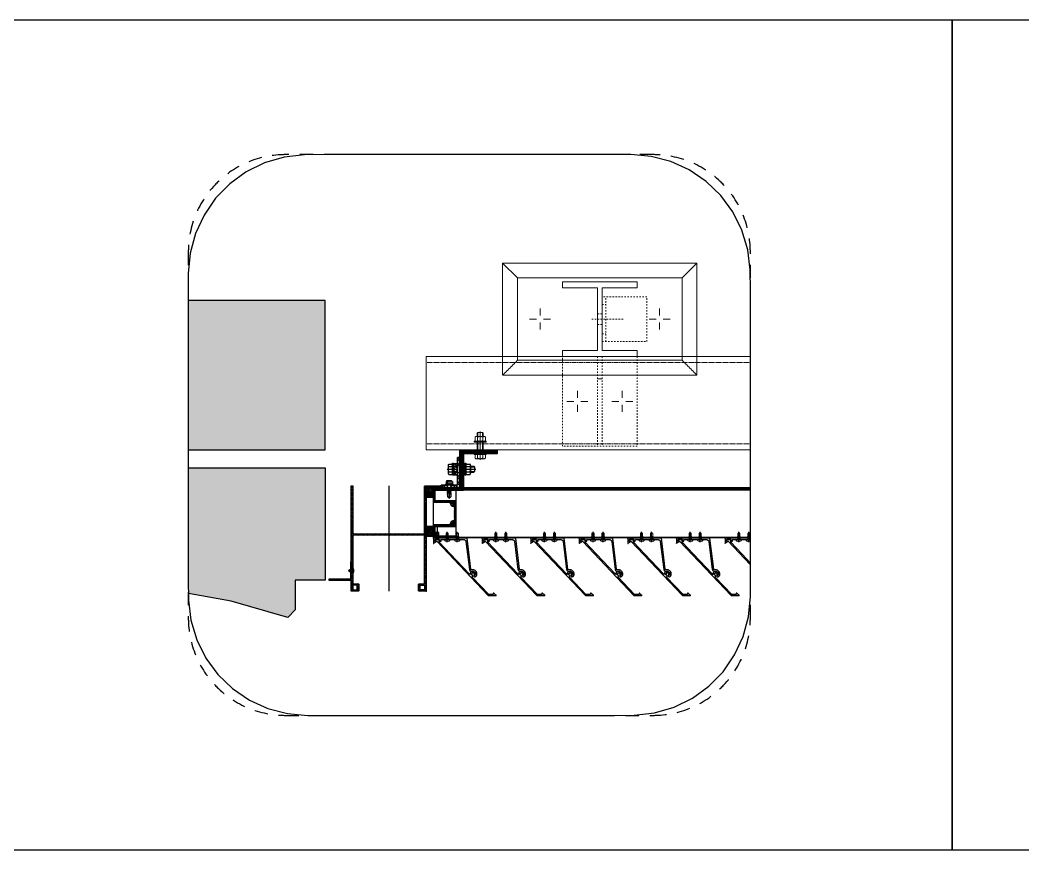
# Model space of a CAD drawing. Header units: millimetres. Extents: x 663313 to 1226001, y 1431724 to 1620898.
# Drawn here: x 1031945 to 1033286, y 1519683 to 1520793 of the extents above; entities that cross this region are included whole.
import ezdxf
from ezdxf.xclip import XClip

# ---------------------------------------------------------------- set-up
doc = ezdxf.new("R2010")
doc.units = ezdxf.units.MM
doc.header["$XCLIPFRAME"] = 0
for name, pattern in [('CENTER', [50.8, 31.75, -6.35, 6.35, -6.35]), ('HIDDEN', [0.375, 0.25, -0.125]), ('TA_HL_005.00000', [32.5, 17.75, -14.75]), ('XKITLINE00', [0]), ('XKITLINE02', [4, 2, -2])]:
    doc.linetypes.add(name, pattern=pattern)
doc.layers.get('Defpoints').update_dxf_attribs({"color": 140})
for name, color, linetype, plot in [('000 - 0_SYM_DWG_BUBBLE_DEF_SUB', 250, 'Continuous', False), ('000 - STRUCTURE_STEEL_ACCESORIES_DEF_SUB', 250, 'Continuous', False), ('010 - ASPG_EXTR_DEF_SUB', 250, 'Continuous', False), ('010 - ASPG_FRAMING_DEF_SUB', 250, 'Continuous', False)]:
    doc.layers.add(name, color=color, linetype=linetype, plot=plot)
for name, color, linetype in [('000 - 0_SYM_DWG_GRID-BUBBLE_MAIN_COLOR_6', 6, 'Continuous'), ('000 - CONCRETE_COL_CUT_COLOR_1', 1, 'Continuous'), ('000 - CONCRETE_COL_CUT_COLOR_5', 5, 'Continuous'), ('000 - CONCRETE_COL_HATCH_', 251, 'Continuous'), ('000 - CONCRETE_COL_WIPEOUT_', 250, 'Continuous'), ('000 - CONCRETE_PRECAST_CUT_COLOR_4', 4, 'Continuous'), ('000 - EXISTING_STEEL-STRUCTURE_CUT_COLOR_4', 4, 'Continuous'), ('000 - EXISTING_STEEL-STRUCTURE_HATCH_', 251, 'Continuous'), ('000 - EXISTING_STEEL-STRUCTURE_HIDDEN_', 251, 'Continuous'), ('000 - EXISTING_STEEL-STRUCTURE_MAIN_COLOR_1', 1, 'Continuous'), ('000 - EXISTING_STEEL-STRUCTURE_MAIN_COLOR_2', 2, 'Continuous'), ('000 - EXISTING_STEEL-STRUCTURE_MAIN_COLOR_3', 3, 'Continuous'), ('000 - EXISTING_STEEL-STRUCTURE_WIPEOUT_', 250, 'Continuous'), ('000 - STRUCTURE_STEEL_ACCESORIES_MAIN_COLOR_2', 1, 'Continuous'), ('000 - STRUCTURE_STEEL_ACCESORIES_SUB_COLOR_3', 251, 'Continuous'), ('000 - STRUCTURE_STEEL_ACCESORIES_WIPEOUT_', 250, 'Continuous'), ('009 - AHP_06_FASTERN_MAIN_COLOR_1', 1, 'Continuous'), ('010 - ASPG_ACCESSORIES_CUT_COLOR_5', 5, 'Continuous'), ('010 - ASPG_ACCESSORIES_HATCH_', 251, 'Continuous'), ('010 - ASPG_ACCESSORIES_MAIN_COLOR_1', 1, 'Continuous'), ('010 - ASPG_ACCESSORIES_SUB_COLOR_1', 1, 'Continuous'), ('010 - ASPG_ACCESSORIES_WIPEOUT_', 250, 'Continuous'), ('010 - ASPG_EXTR_MAIN_COLOR_2', 2, 'Continuous'), ('010 - ASPG_FRAMING_CUT_COLOR_4', 4, 'Continuous'), ('010 - ASPG_FRAMING_HATCH_', 251, 'Continuous'), ('010 - ASPG_FRAMING_MAIN_COLOR_2', 2, 'Continuous'), ('010 - ASPG_FRAMING_SUB_COLOR_2', 1, 'Continuous'), ('010 - ASPG_FRAMING_WIPEOUT_', 250, 'Continuous'), ('BOLT & SCREW', 251, 'Continuous'), ('Center Line', 1, 'CENTER'), ('tube-stopper', 2, 'Continuous')]:
    doc.layers.add(name, color=color, linetype=linetype)
for name, color, linetype, lineweight in [('12-GRID', 1, 'CENTER', 13), ('9-SCREW', 251, 'Continuous', 9), ('SCREW', 8, 'Continuous', 5)]:
    doc.layers.add(name, color=color, linetype=linetype, lineweight=lineweight)
pattern_1 = [(45, (68845973.911, -106253.634), (-4.0411152545, 4.0411152545), []), (45, (68845976.6053, -106253.634), (-4.0411152545, 4.0411152545), [])]

# ---------------------------------------------------------------- blocks, each defined once
blk = doc.blocks.new('*U6398')
at = {"layer": '000 - CONCRETE_COL_HATCH_'}
h = blk.add_hatch(dxfattribs=at)
h.set_pattern_fill('AR-CONC', color=256, scale=0.04)
h.set_pattern_definition([(50, (-3855.6627, -797166.8257), (7.28738676, -0.63756342), [0.762, -8.382]), (355, (-3855.663, -797166.826), (-1.40973686, 7.64227381), [0.6096, -6.70562337]), (100.4514447, (-3855.0554, -797166.879), (5.877649884, 7.004710076), [0.64760035, -7.123609784]), (46.1842, (-3855.663, -797164.794), (10.84316164, -1.68169312), [1.143, -12.573]), (96.6355576, (-3854.759, -797164.934), (9.49616536, 9.89704498), [0.97140093, -10.68542433]), (351.1841512, (-3855.663, -797164.794), (9.49616536, 9.89704498), [0.91439868, -10.05838928]), (21, (-3854.6467, -797165.3017), (6.06457565, -4.090607927), [0.762, -8.382]), (326, (-3854.647, -797165.302), (2.472081134, 7.367518645), [0.6096, -6.7056]), (71.451445, (-3854.141, -797165.6426), (8.53665677, 3.276910755), [0.64760035, -7.123597504]), (37.5, (-3855.6627, -797166.8257), (0.12354413, 3.382201555), [0, -6.62432, 0, -6.8072, 0, -6.731]), (7.5, (-3855.6627, -797166.8257), (2.6727865, 4.007222993), [0, -3.88112, 0, -6.47192, 0, -2.5654]), (327.5, (-3857.9283, -797166.8257), (5.423623807, -0.22914976), [0, -2.54, 0, -7.9248, 0, -10.5156]), (317.5, (-3858.9443, -797166.8257), (5.925167255, 1.01705964), [0, -3.302, 0, -5.26288, 0, -7.4676])])
h.paths.add_polyline_path([(0, 0), (-150, 0), (-150, 40), (-190, 40), (-200, 50), (-178.2, 125.9), (-162.6, 213.2), (-153.1, 301.4), (-150, 390), (-153.1, 478.6), (-162.6, 566.8), (-178.2, 654.1), (-200, 740), (-178.2, 825.9), (-162.6, 913.2), (-153.1, 1001.4), (-150, 1090), (-153.1, 1178.6), (-162.6, 1266.8), (-178.2, 1354.1), (-200, 1430), (-190, 1440), (-150, 1440), (-150, 1480), (0, 1480)])
at = {"layer": '000 - CONCRETE_COL_CUT_COLOR_1', "color": 0, "lineweight": -2}
blk.add_lwpolyline([(0, 1480), (0, 0), (-150, 0), (-150, 40), (-190, 40), (-200, 50), (-178.2, 125.9), (-162.6, 213.2), (-153.1, 301.4), (-150, 390), (-153.1, 478.6)], dxfattribs=at)
blk = doc.blocks.new('*U6399')
at = {"layer": '12-GRID', "color": 8, "linetype": 'CENTER'}
for p, q in [((0, -6.2), (0, 2.2)), ((-4.2, -2), (4.2, -2))]:
    blk.add_line(p, q, dxfattribs=at)
at = {"layer": 'BOLT & SCREW'}
for p, q in [((-0.6, -1.8), (-1.8, -1.6)), ((-0.6, -2.2), (-1.8, -2.4)), ((-0.5, -1.8), (-0.9, -1.6)), ((-0.5, -2.2), (-0.9, -2.4)), ((-0.2, -1.4), (-0.4, -0.2)), ((-0.2, -1.5), (-0.4, -1.1)), ((-0.2, -2.5), (-0.4, -2.9)), ((-0.2, -2.6), (-0.4, -3.8)), ((0.2, -1.4), (0.4, -0.2)), ((0.2, -1.5), (0.4, -1.1)), ((0.4, -2.9), (0.2, -2.5)), ((0.2, -2.6), (0.4, -3.8)), ((0.5, -1.8), (0.9, -1.6)), ((0.5, -2.2), (0.9, -2.4)), ((0.6, -1.8), (1.8, -1.6)), ((0.6, -2.2), (1.8, -2.4))]:
    blk.add_line(p, q, dxfattribs=at)
for points in [[(-1.8, -1.6), (-0.9, -1.6, 0.414214), (-0.4, -1.1), (-0.4, -0.2), (0.4, -0.2), (0.4, -1.1, 0.414214), (0.9, -1.6), (1.8, -1.6), (1.8, -2.4), (0.9, -2.4, 0.414214), (0.4, -2.9), (0.4, -3.8), (-0.4, -3.8), (-0.4, -2.9, 0.414214), (-0.9, -2.4), (-1.8, -2.4)], [(0.2, -2.5, -0.414214), (0.5, -2.2), (0.6, -2.2), (0.6, -1.8), (0.5, -1.8, -0.414214), (0.2, -1.5), (0.2, -1.4), (-0.2, -1.4), (-0.2, -1.5, -0.414214), (-0.5, -1.8), (-0.6, -1.8), (-0.6, -2.2), (-0.5, -2.2, -0.414214), (-0.2, -2.5), (-0.2, -2.6), (0.2, -2.6)]]:
    blk.add_lwpolyline(points, format="xyb", close=True, dxfattribs=at)
blk.add_circle((0, -2), 3.5, dxfattribs=at)
blk = doc.blocks.new('000_ASPG_TYP_FILES_20260218-010703_FRAME_EXTR_')
at = {"layer": '010 - ASPG_FRAMING_HATCH_'}
h = blk.add_hatch(dxfattribs=at)
h.set_pattern_fill('ANSI32', color=256, scale=0.1, angle=180)
edge = h.paths.add_edge_path()
edge.add_line((2, 16), (2, 2))
edge.add_line((2, 2), (39.7, 2))
edge.add_arc((39.7, 1.7), 0.3, 0, 90, ccw=False)
edge.add_line((40, 1.7), (40, 0.3))
edge.add_arc((39.7, 0.3), 0.3, -90, 0, ccw=False)
edge.add_line((39.7, 0), (0.3, 0))
edge.add_arc((0.3, 0.3), 0.3, 180, 270, ccw=False)
edge.add_line((0, 0.3), (0, 17.7))
edge.add_arc((0.3, 17.7), 0.3, 90, 180, ccw=False)
edge.add_line((0.3, 18), (22.6, 18))
edge.add_arc((22.6, 18.5), 0.5, 270, 380.2095)
edge.add_arc((26.2, 19.8), 3.35, 182.0638, 200.2095, ccw=False)
edge.add_arc((23.6, 19.7), 0.76, 2.0638, 182.0638, ccw=False)
edge.add_arc((26.2, 19.8), 1.83, 182.0638, 447.9362)
edge.add_arc((26.3, 22.4), 0.76, 87.9362, 267.9362, ccw=False)
edge.add_arc((26.2, 19.8), 3.35, 69.7905, 87.9362, ccw=False)
edge.add_arc((27.5, 23.4), 0.5, 249.7905, 360)
edge.add_line((28, 23.4), (28, 26.7))
edge.add_line((28, 26.7), (28.5, 27.2))
edge.add_line((28.5, 27.2), (28, 27.7))
edge.add_line((28, 27.7), (28, 38.6))
edge.add_line((28, 38.6), (28.5, 39.1))
edge.add_line((28.5, 39.1), (28, 39.6))
edge.add_line((28, 39.6), (28, 42.9))
edge.add_arc((27.5, 42.9), 0.5, 0, 110.2095)
edge.add_arc((26.2, 46.5), 3.35, 272.0638, 290.2095, ccw=False)
edge.add_arc((26.3, 43.9), 0.76, 92.0638, 272.0638, ccw=False)
edge.add_arc((26.2, 46.5), 1.83, 272.0638, 537.9362)
edge.add_arc((23.6, 46.6), 0.76, 177.9362, 357.9362, ccw=False)
edge.add_arc((26.2, 46.5), 3.35, 159.7905, 177.9362, ccw=False)
edge.add_arc((22.6, 47.8), 0.5, 339.7905, 450)
edge.add_line((22.6, 48.3), (0.3, 48.3))
edge.add_arc((0.3, 48.6), 0.3, 180, 270, ccw=False)
edge.add_line((0, 48.6), (0, 60))
edge.add_arc((0.3, 60), 0.3, 90, 180, ccw=False)
edge.add_line((0.3, 60.3), (5, 60.3))
edge.add_line((5, 60.3), (5, 65))
edge.add_arc((5.3, 65), 0.3, 90, 180, ccw=False)
edge.add_line((5.3, 65.3), (30, 65.3))
edge.add_line((30, 65.3), (30, 63.6))
edge.add_arc((29.7, 63.6), 0.3, -90, 0, ccw=False)
edge.add_line((29.7, 63.3), (7.3, 63.3))
edge.add_arc((7.3, 63), 0.3, 90, 180)
edge.add_line((7, 63), (7, 58.3))
edge.add_line((7, 58.3), (2.3, 58.3))
edge.add_arc((2.3, 58), 0.3, 90, 180)
edge.add_line((2, 58), (2, 50.6))
edge.add_arc((2.3, 50.6), 0.3, 180, 270)
edge.add_line((2.3, 50.3), (29.7, 50.3))
edge.add_arc((29.7, 50), 0.3, 0, 90, ccw=False)
edge.add_line((30, 50), (30, 26.7))
edge.add_line((30, 26.7), (30, 16.3))
edge.add_arc((29.7, 16.3), 0.3, -90, 0, ccw=False)
edge.add_line((29.7, 16), (2, 16))
at = {"layer": '010 - ASPG_FRAMING_CUT_COLOR_4'}
blk.add_lwpolyline([(2, 16), (2, 2), (39.7, 2, -0.414214), (40, 1.7), (40, 0.3, -0.414214), (39.7, 0), (0.3, 0, -0.414214), (0, 0.3), (0, 17.7, -0.414214), (0.3, 18), (22.6, 18, 0.52173), (23, 18.7, -0.079342), (22.8, 19.7, -1), (24.3, 19.8, 2.296346), (26.2, 21.7, -1), (26.3, 23.2, -0.079342), (27.3, 23, 0.52173), (28, 23.4), (28, 26.7), (28.5, 27.2), (28, 27.7), (28, 38.6), (28.5, 39.1), (28, 39.6), (28, 42.9, 0.52173), (27.3, 43.3, -0.079342), (26.3, 43.1, -1), (26.2, 44.6, 2.296346), (24.3, 46.5, -1), (22.8, 46.6, -0.079342), (23, 47.6, 0.52173), (22.6, 48.3), (0.3, 48.3, -0.414214), (0, 48.6), (0, 60, -0.414214), (0.3, 60.3), (5, 60.3), (5, 65, -0.414214), (5.3, 65.3), (30, 65.3), (30, 63.6, -0.414214), (29.7, 63.3), (7.3, 63.3, 0.414214), (7, 63), (7, 58.3), (2.3, 58.3, 0.414214), (2, 58), (2, 50.6, 0.414214), (2.3, 50.3), (29.7, 50.3, -0.414214), (30, 50), (30, 26.7), (30, 16.3, -0.414214), (29.7, 16)], format="xyb", close=True, dxfattribs=at)
for p in [(26.2, 48.5), (26.2, 21.8)]:
    blk.add_blockref('*U6399', p)
blk = doc.blocks.new('000_ASPG_TYP_FILES_FRAMING_EXTR_BREAKLINE_TYPE_2')
at = {"layer": '010 - ASPG_FRAMING_HATCH_', "transparency": 33554585}
h = blk.add_hatch(dxfattribs=at)
h.set_pattern_fill('ANSI32', color=256, scale=0.25)
h.paths.add_polyline_path([(131, 91, 0.414214), (132, 90), (140, 90, 0.414214), (141, 91), (141, 100), (2, 100), (2, 125), (0, 125), (0, 99, 0.414214), (1, 98), (63, 98, -0.414214), (64, 97), (64, 3, -0.414214), (63, 2), (0, 2), (0, 0), (141, 0), (141, 9, 0.414214), (140, 10), (132, 10, 0.414214), (131, 9), (131, 3, -0.414214), (130, 2), (67, 2, -0.414214), (66, 3), (66, 97, -0.414214), (67, 98), (130, 98, -0.414214), (131, 97)])
h.paths.add_polyline_path([(133, 92), (133, 98), (139, 98), (139, 92)], flags=16)
h.paths.add_polyline_path([(133, 8), (139, 8), (139, 2), (133, 2)], flags=16)
at = {"layer": '010 - ASPG_FRAMING_HATCH_'}
h = blk.add_hatch(dxfattribs=at)
h.set_pattern_fill('ANSI37', color=256, scale=0.595498, angle=-90)
h.set_pattern_definition([(315, (1257419.1929, -519973.9224), (1.3369313545, 1.3369313545), []), (45, (1257419.1929, -519973.9224), (-1.3369313545, 1.3369313545), [])])
edge = h.paths.add_edge_path()
edge.add_ellipse((11.5, 105), major_axis=(0, -5), ratio=0.644482, start_angle=180, end_angle=360, ccw=False)
edge.add_line((11.5, 110), (2, 110))
edge.add_arc((-7.9, 105), 11.1, -26.7963, 26.7963, ccw=False)
edge.add_line((2, 100), (11.5, 100))
h = blk.add_hatch(dxfattribs=at)
h.set_pattern_fill('HONEY', color=256, scale=0.238199, angle=-90)
h.set_pattern_definition([(270, (1257419.4425, -519993.9224), (0.65495992507, -1.1344238721), [0.7562825814, -1.5125651628]), (30, (1257419.4425, -519993.9224), (0.65495992936, 1.1344238696), [0.7562825814, -1.5125651628]), (330, (1257419.4425, -519993.9224), (1.30991985442, -2.48e-09), [-1.5125651628, 0.7562825814])])
edge = h.paths.add_edge_path()
edge.add_ellipse((11.8, 105), major_axis=(0, -5), ratio=0.644482, start_angle=0, end_angle=360, ccw=False)
h = blk.add_hatch(dxfattribs=at)
h.set_pattern_fill('HONEY', color=256, scale=0.238199, angle=-90)
h.set_pattern_definition([(270, (1257419.24324, -519991.6224), (0.65495992507, -1.1344238721), [0.7562825814, -1.5125651628]), (30, (1257419.24324, -519991.6224), (0.65495992936, 1.1344238696), [0.7562825814, -1.5125651628]), (330, (1257419.24324, -519991.6224), (1.30991985442, -2.48e-09), [-1.5125651628, 0.7562825814])])
edge = h.paths.add_edge_path()
edge.add_ellipse((57.5, 105), major_axis=(0, -5), ratio=0.644482, start_angle=0, end_angle=360)
h = blk.add_hatch(dxfattribs=at)
h.set_pattern_fill('ANSI37', color=256, scale=0.595498, angle=-90)
h.set_pattern_definition([(315, (1257419.4929, -519971.6224), (1.3369313545, 1.3369313545), []), (45, (1257419.4929, -519971.6224), (-1.3369313545, 1.3369313545), [])])
edge = h.paths.add_edge_path()
edge.add_ellipse((57.8, 105), major_axis=(0, -5), ratio=0.644482, start_angle=0, end_angle=180)
edge.add_line((57.8, 110), (62, 110))
edge.add_arc((62, 110.3), 0.3, -90, 0)
edge.add_line((62.3, 110.3), (62.3, 111))
edge.add_line((62.3, 111), (61.8, 111.5))
edge.add_line((61.8, 111.5), (62.3, 112))
edge.add_line((62.3, 112), (61.8, 112.5))
edge.add_line((61.8, 112.5), (62.3, 113))
edge.add_line((62.3, 113), (61.8, 113.5))
edge.add_line((61.8, 113.5), (62.3, 114))
edge.add_line((62.3, 114), (62.3, 115))
edge.add_line((62.3, 115), (63.3, 115))
edge.add_line((63.3, 115), (63.8, 115.5))
edge.add_line((63.8, 115.5), (64.3, 115))
edge.add_line((64.3, 115), (64.8, 115.5))
edge.add_line((64.8, 115.5), (65.3, 115))
edge.add_line((65.3, 115), (65.8, 115.5))
edge.add_line((65.8, 115.5), (66.3, 115))
edge.add_line((66.3, 115), (67, 115))
edge.add_arc((67, 115.3), 0.3, -90, 0)
edge.add_line((67.3, 115.3), (67.3, 110))
edge.add_arc((77.2, 105), 11.1, 153.2037, 206.7963)
edge.add_line((67.3, 100), (57.8, 100))
blk.add_point((141, 100))
at = {"layer": '010 - ASPG_FRAMING_CUT_COLOR_4'}
blk.add_lwpolyline([(0, 0), (0, 2), (63, 2, 0.414214), (64, 3), (64, 97, 0.414214), (63, 98), (1, 98, -0.414214), (0, 99), (0, 125), (2, 125), (2, 100), (141, 100), (141, 91, -0.414214), (140, 90), (132, 90, -0.414214), (131, 91), (131, 97, 0.414214), (130, 98), (67, 98, 0.414214), (66, 97), (66, 3, 0.414214), (67, 2), (130, 2, 0.414214), (131, 3), (131, 9, -0.414214), (132, 10), (140, 10, -0.414214), (141, 9), (141, 0)], format="xyb", close=True, dxfattribs=at)
for points in [[(139, 98), (139, 92), (133, 92), (133, 98)], [(139, 2), (139, 8), (133, 8), (133, 2)]]:
    blk.add_lwpolyline(points, close=True, dxfattribs=at)
at = {"layer": '010 - ASPG_FRAMING_DEF_SUB', "transparency": 33554457}
blk.add_line((0, 50), (141, 50), dxfattribs=at)
for points in [[(2, 100), (15, 100), (15, 110), (2, 110)], [(54.3, 100), (67.3, 100), (67.3, 115.5), (54.3, 115.5)]]:
    blk.add_lwpolyline(points, close=True, dxfattribs=at)
at = {"layer": '010 - ASPG_FRAMING_SUB_COLOR_2'}
for points in [[(11.8, 100), (2, 100, 0.238199), (2, 110), (11.8, 110)], [(57.5, 100), (67.3, 100, -0.238199), (67.3, 110), (67.3, 115.3, -0.414214), (67, 115), (66.3, 115), (65.8, 115.5), (65.3, 115), (64.8, 115.5), (64.3, 115), (63.8, 115.5), (63.3, 115), (62.3, 115), (62.3, 114), (61.8, 113.5), (62.3, 113), (61.8, 112.5), (62.3, 112), (61.8, 111.5), (62.3, 111), (62.3, 110.3, -0.414214), (62, 110), (57.5, 110)]]:
    blk.add_lwpolyline(points, format="xyb", dxfattribs=at)
at = {"layer": '010 - ASPG_FRAMING_SUB_COLOR_2', "extrusion": (0, 0, -1)}
blk.add_ellipse((11.8, 105), major_axis=(0, -5), ratio=0.644482, dxfattribs=at)
at = {"layer": '010 - ASPG_FRAMING_SUB_COLOR_2'}
blk.add_ellipse((57.5, 105), major_axis=(0, -5), ratio=0.644482, dxfattribs=at)
blk = doc.blocks.new('PZG35-9D5')
at = {"layer": 'Center Line'}
blk.add_line((0, 3.7), (0, -10.5), dxfattribs=at)
at = {"layer": 'SCREW', "color": 8}
for p, q in [((-1.4, 0), (-1.4, -1.1)), ((1.4, 0), (1.4, -0.6)), ((-1.9, -1.4), (1.9, -0.9)), ((-1.9, -1.4), (-1.4, -1.1)), ((-1.9, -1.4), (-1.4, -1.7)), ((-1.9, -2.7), (1.9, -2.2)), ((-1.9, -2.7), (-1.4, -2.4)), ((-1.9, -2.7), (-1.4, -3)), ((-1.9, -4), (-1.4, -3.7)), ((-1.9, -4), (-1, -3.9)), ((-1.9, -4), (-1.4, -4.3)), ((-1.4, -1.1), (1.4, -0.6)), ((-1.4, -1.7), (1.4, -1.2)), ((-1.4, -1.7), (-1.4, -2.4)), ((-1.4, -2.4), (1.4, -1.9)), ((-1.4, -3), (1.4, -2.5)), ((-1.4, -3), (-1.4, -3.7)), ((-1.4, -3.7), (-0.8, -3.6)), ((-1.4, -4.3), (-1.4, -8.1)), ((-1.4, -4.3), (-1.2, -4.3)), ((0, -9.5), (-1.4, -8.1)), ((0, -9.5), (1.4, -8.1)), ((0.6, -3.3), (1.4, -3.2)), ((0.7, -3.7), (1.9, -3.5)), ((0.7, -3.9), (1.4, -3.8)), ((0.7, -4.6), (1.4, -4.5)), ((0.7, -5), (1.9, -4.8)), ((0.7, -5.2), (1.4, -5.1)), ((1.9, -0.9), (1.4, -0.6)), ((1.9, -0.9), (1.4, -1.2)), ((1.4, -1.2), (1.4, -1.9)), ((1.9, -2.2), (1.4, -1.9)), ((1.9, -2.2), (1.4, -2.5)), ((1.4, -2.5), (1.4, -3.2)), ((1.9, -3.5), (1.4, -3.2)), ((1.9, -3.5), (1.4, -3.8)), ((1.4, -3.8), (1.4, -4.5)), ((1.9, -4.8), (1.4, -4.5)), ((1.9, -4.8), (1.4, -5.1)), ((1.4, -5.1), (1.4, -8.1))]:
    blk.add_line(p, q, dxfattribs=at)
blk.add_lwpolyline([(0, -9.5), (0.7, -5.2), (0.7, -3.6, 0.417657), (0.4, -3.3, 0.108102), (-0.8, -3.6), (-1.4, -4.7)], format="xyb", dxfattribs=at)
blk = doc.blocks.new('*U6401')
at = {"layer": 'SCREW', "color": 6}
blk.add_lwpolyline([(3, 1.8, 0.09906), (0.8, 2.5), (0.8, 2.3), (-0.8, 2.3), (-0.8, 2.5, 0.09906), (-3, 1.8, 0.266588), (-3.5, 1), (-3.5, 0.2, 0.414214), (-3.3, 0), (3.3, 0, 0.414214), (3.5, 0.2), (3.5, 1, 0.266588)], format="xyb", close=True, dxfattribs=at)
at = {"layer": 'SCREW'}
blk.add_blockref('PZG35-9D5', (0, 0), dxfattribs=at)
blk = doc.blocks.new('*U6402')
blk.add_point((0, 0))
at = {"layer": '010 - ASPG_ACCESSORIES_MAIN_COLOR_1'}
blk.add_lwpolyline([(-39.7, -0.6, 0.414214), (-40, -0.9), (-40, -7.4, 0.57735), (-39.7, -7.6), (-36.6, -5.8, 0.767327), (-36.8, -5.3), (-37.9, -5.3, -0.414214), (-38.2, -5), (-38.2, -2.8, -0.414214), (-38, -2.6), (-32.2, -2.6, -0.388879), (-32, -2.8), (-31.8, -4.3, 0.388879), (-31.3, -4.8), (-30.3, -4.8, 0.414214), (-30, -4.5), (-30, -2.9, -0.414214), (-29.7, -2.6), (0.4, -2.6, -0.378969), (3.4, -5.2), (8, -42.5, 0.446593), (11.6, -45.1, -0.489802), (16.1, -48.7), (16.1, -49.4, -0.18248), (15.8, -50, -0.267949), (15.3, -50.2, 1.122115), (15.1, -52.3, 0.405004), (18.1, -49.4), (18.1, -48.7, 0.489805), (11.2, -43.1, -0.446597), (9.9, -42.3), (4.9, -0.8, 0.364176), (4.6, -0.6)], format="xyb", close=True, dxfattribs=at)
at = {"layer": '010 - ASPG_EXTR_DEF_SUB'}
for p in [(-40, -0.5), (43.4, -76.9), (43.4, -77.5)]:
    blk.add_point(p, dxfattribs=at)
at = {"layer": '010 - ASPG_EXTR_MAIN_COLOR_2'}
blk.add_lwpolyline([(11.4, -48.2), (11.5, -47.4), (12.2, -47.6), (12.3, -46.8, -0.535538), (14.2, -49.2, 0.991572), (15.7, -49.6, 1.157025), (8.8, -48.8, -0.688558), (8.3, -49), (-17.1, -22.2), (-32.3, -6.1), (-32.3, -2.9, 0.414312), (-32.6, -2.6), (-37.5, -2.6, 0.414116), (-37.8, -2.9), (-37.8, -4.3, 0.414214), (-37.5, -4.6), (-36, -4.6, -0.205895), (-35.8, -4.7), (33.2, -77.5), (43.1, -77.5, 0.668179), (43.4, -77), (40.5, -74.2, 0.668179), (40, -74.4), (40, -76), (33.9, -76), (11.9, -52.8, -0.558354), (12.1, -52, 0.766275), (12, -50.4, -0.438583), (10.7, -48.1)], format="xyb", close=True, dxfattribs=at)
at = {"layer": 'SCREW', "rotation": 180}
for p in [(-21.6, -2.5), (-8.2, -2.5)]:
    blk.add_blockref('*U6401', p, dxfattribs=at)
blk = doc.blocks.new('*U6404')
blk.add_wipeout([(1440, 4), (60, 4), (60, 69.3), (1440, 69.3)]).dxf.layer = '010 - ASPG_FRAMING_WIPEOUT_'
at = {"layer": '010 - ASPG_FRAMING_MAIN_COLOR_2'}
blk.add_lwpolyline([(1410, 69.3), (90, 69.3), (90, 6), (1410, 6)], close=True, dxfattribs=at)
at = {"layer": '010 - ASPG_FRAMING_SUB_COLOR_2'}
for points in [[(1440, 4), (60, 4), (60, 69.3), (1440, 69.3)], [(60, 2), (60, 4), (1440, 4), (1440, 2)]]:
    blk.add_lwpolyline(points, close=True, dxfattribs=at)
at = {"color": 1, "rotation": 180}
for p in [(1010, 69.3), (1075, 69.3), (1140, 69.3), (1205, 69.3), (1270, 69.3), (1335, 69.3), (1400, 69.3)]:
    blk.add_blockref('*U6402', p, dxfattribs=at)
at = {"rotation": 89.99999999999999}
blk.add_blockref('000_ASPG_TYP_FILES_FRAMING_EXTR_BREAKLINE_TYPE_2', (1550, 0), dxfattribs=at)
at = {"xscale": -1}
blk.add_blockref('000_ASPG_TYP_FILES_20260218-010703_FRAME_EXTR_', (1440, 4), dxfattribs=at)
blk = doc.blocks.new('*U6405')
at = {"layer": '000 - EXISTING_STEEL-STRUCTURE_HIDDEN_', "linetype": 'XKITLINE02', "lineweight": 0}
for p, q in [((3, 69.5), (8, 69.5)), ((3, 57), (-3, 57)), ((-3, 57), (3, 57)), ((-10.9, 50), (32, 50)), ((3, 43), (-3, 43)), ((-3, 43), (3, 43)), ((3, 30.5), (8, 30.5))]:
    blk.add_line(p, q, dxfattribs=at)
at = {"layer": '000 - EXISTING_STEEL-STRUCTURE_HIDDEN_', "linetype": 'XKITLINE00', "lineweight": 0}
for p, q in [((-80, 64), (-80, 54.7)), ((-80, 64), (-80, 54.7)), ((80, 64), (80, 54.7)), ((80, 64), (80, 54.7)), ((-94, 50), (-84.7, 50)), ((-94, 50), (-84.7, 50)), ((-80, 36), (-80, 45.3)), ((-80, 36), (-80, 45.3)), ((-66, 50), (-75.3, 50)), ((-66, 50), (-75.3, 50)), ((66, 50), (75.3, 50)), ((66, 50), (75.3, 50)), ((80, 36), (80, 45.3)), ((80, 36), (80, 45.3)), ((94, 50), (84.7, 50)), ((94, 50), (84.7, 50))]:
    blk.add_line(p, q, dxfattribs=at)
at = {"layer": '000 - EXISTING_STEEL-STRUCTURE_MAIN_COLOR_1', "linetype": 'XKITLINE02', "lineweight": 0}
blk.add_line((8, 20), (8, 80), dxfattribs=at)
blk.add_lwpolyline([(3, 20), (63, 20), (63, 80), (3, 80)], dxfattribs=at)
at = {"layer": '000 - EXISTING_STEEL-STRUCTURE_MAIN_COLOR_2', "lineweight": 0}
for p, q in [((-130, 125), (-110, 105)), ((130, 125), (110, 105))]:
    blk.add_line(p, q, dxfattribs=at)
blk.add_wipeout([(-232.5, 0), (-232.5, -125), (1767.5, -125), (1767.5, 0)]).dxf.layer = '000 - EXISTING_STEEL-STRUCTURE_WIPEOUT_'
at = {"layer": '000 - EXISTING_STEEL-STRUCTURE_CUT_COLOR_4', "lineweight": 0}
blk.add_lwpolyline([(-50, 0), (-50, 8), (-3, 8), (-3, 92), (-50, 92), (-50, 100), (50, 100), (50, 92), (3, 92), (3, 8), (50, 8), (50, 0)], close=True, dxfattribs=at)
at = {"layer": '000 - EXISTING_STEEL-STRUCTURE_HATCH_', "linetype": 'XKITLINE02', "lineweight": 0}
for p, q in [((-3, 0), (-3, -120)), ((3, 0), (3, -120))]:
    blk.add_line(p, q, dxfattribs=at)
blk.add_lwpolyline([(50, 0), (50, -120), (-50, -120), (-50, 0)], dxfattribs=at)
at = {"layer": '000 - EXISTING_STEEL-STRUCTURE_HIDDEN_', "color": 251, "linetype": 'HIDDEN', "lineweight": 0, "ltscale": 5}
for p, q in [((1767.5, -8), (-232.5, -8)), ((1767.5, -117), (-232.5, -117))]:
    blk.add_line(p, q, dxfattribs=at)
at = {"layer": '000 - EXISTING_STEEL-STRUCTURE_HIDDEN_', "linetype": 'HIDDEN', "lineweight": 0, "ltscale": 2}
for p, q in [((-110, -5), (-130, -25)), ((110, -5), (130, -25))]:
    blk.add_line(p, q, dxfattribs=at)
at = {"layer": '000 - EXISTING_STEEL-STRUCTURE_HIDDEN_', "linetype": 'XKITLINE00', "lineweight": 0}
for p, q in [((-3, -30), (3, -30)), ((-30, -46), (-30, -55.3)), ((30, -46), (30, -55.3)), ((-44, -60), (-34.7, -60)), ((-30, -74), (-30, -64.7)), ((-16, -60), (-25.3, -60)), ((16, -60), (25.3, -60)), ((30, -74), (30, -64.7)), ((44, -60), (34.7, -60))]:
    blk.add_line(p, q, dxfattribs=at)
at = {"layer": '000 - EXISTING_STEEL-STRUCTURE_HIDDEN_', "linetype": 'HIDDEN', "lineweight": 0, "ltscale": 2}
for points in [[(-130, 0), (-130, -25), (130, -25), (130, 0)], [(-110, 0), (-110, -5), (110, -5), (110, 0)]]:
    blk.add_lwpolyline(points, dxfattribs=at)
at = {"layer": '000 - EXISTING_STEEL-STRUCTURE_MAIN_COLOR_2', "lineweight": 0}
for points in [[(130, 0), (130, 125), (-130, 125), (-130, 0)], [(110, 0), (110, 105), (-110, 105), (-110, 0)]]:
    blk.add_lwpolyline(points, dxfattribs=at)
at = {"layer": '000 - EXISTING_STEEL-STRUCTURE_MAIN_COLOR_3', "lineweight": 0}
blk.add_lwpolyline([(-232.5, 0), (-232.5, -125), (1767.5, -125), (1767.5, 0), (-232.5, 0)], close=True, dxfattribs=at)
blk = doc.blocks.new('*U6406')
at = {"layer": '000 - CONCRETE_COL_HATCH_'}
h = blk.add_hatch(dxfattribs=at)
h.set_pattern_fill('AR-CONC', color=256, scale=0.04)
h.set_pattern_definition([(50, (400, -840506.8257), (7.28738676, -0.63756342), [0.762, -8.382]), (355, (400, -840506.826), (-1.40973686, 7.64227381), [0.6096, -6.70562337]), (100.4514447, (400.607, -840506.879), (5.877649884, 7.004710076), [0.64760035, -7.123609784]), (46.1842, (400, -840504.794), (10.84316164, -1.68169312), [1.143, -12.573]), (96.6355576, (400.904, -840504.934), (9.49616536, 9.89704498), [0.97140093, -10.68542433]), (351.1841512, (400, -840504.794), (9.49616536, 9.89704498), [0.91439868, -10.05838928]), (21, (401.016, -840505.3017), (6.06457565, -4.090607927), [0.762, -8.382]), (326, (401.016, -840505.302), (2.472081134, 7.367518645), [0.6096, -6.7056]), (71.451445, (401.5214, -840505.6426), (8.53665677, 3.276910755), [0.64760035, -7.123597504]), (37.5, (400, -840506.8257), (0.12354413, 3.382201555), [0, -6.62432, 0, -6.8072, 0, -6.731]), (7.5, (400, -840506.8257), (2.6727865, 4.007222993), [0, -3.88112, 0, -6.47192, 0, -2.5654]), (327.5, (397.7343, -840506.8257), (5.423623807, -0.22914976), [0, -2.54, 0, -7.9248, 0, -10.5156]), (317.5, (396.7183, -840506.8257), (5.925167255, 1.01705964), [0, -3.302, 0, -5.26288, 0, -7.4676])])
h.paths.add_polyline_path([(0, 0), (200, 0), (200, 200), (0, 200)])
at = {"layer": '000 - CONCRETE_COL_CUT_COLOR_1', "color": 0, "lineweight": -2}
blk.add_lwpolyline([(0, 0), (200, 0), (200, 200), (0, 200), (0, 200), (0, 200), (0, 200), (0, 200), (0, 200), (0, 200), (0, 200), (0, 200), (0, 200), (0, 200), (0, 200), (0, 200), (0, 200), (0, 200), (0, 200), (0, 200), (0, 200), (0, 200), (0, 200), (0, 200), (0, 200), (0, 200), (0, 200), (0, 200), (0, 200), (0, 200), (0, 200), (0, 200), (0, 200), (0, 200), (0, 200), (0, 200), (0, 200), (0, 200), (0, 200), (0, 200), (0, 200), (0, 200), (0, 200), (0, 200), (0, 200), (0, 200), (0, 200), (0, 200)], close=True, dxfattribs=at)
blk = doc.blocks.new('*U6407')
at = {"layer": '12-GRID', "color": 8, "linetype": 'CENTER'}
blk.add_line((0, 6.1), (0, -18.2), dxfattribs=at)
at = {"layer": 'BOLT & SCREW'}
for p, q in [((-5.5, 0.5), (-5.5, 0)), ((5.5, 0), (-5.5, 0)), ((-5.2, 0.9), (-4.2, 1.2)), ((5.2, 0.9), (-5.2, 0.9)), ((-4.2, 5), (-4.2, 1.2)), ((4.2, 1.2), (-4.2, 1.2)), ((3.1, 5.5), (-3.1, 5.5)), ((-2.6, 0.9), (-2.1, 1.2)), ((-2.1, 5), (-2.1, 1.2)), ((-2.1, -1.5), (-2.1, 0)), ((2.1, 5), (2.1, 1.2)), ((2.4, 0.9), (2.1, 1.2)), ((2.1, -1), (2.1, 0)), ((4.2, 5), (4.2, 1.2)), ((5.2, 0.9), (4.2, 1.2)), ((5.5, 0.5), (5.5, 0)), ((-2.7, -1.9), (2.7, -1.4)), ((-2.7, -1.9), (-2.1, -1.5)), ((-2.7, -1.9), (-2.1, -2.3)), ((-2.7, -3.7), (2.7, -3.2)), ((-2.7, -3.7), (-2.1, -3.3)), ((-2.7, -3.7), (-2.1, -4.1)), ((-2.7, -5.5), (2.7, -5)), ((-2.7, -5.5), (2.7, -5)), ((-2.7, -5.5), (-2.1, -5.1)), ((-2.7, -5.5), (-2.1, -5.1)), ((-2.7, -5.5), (-2.1, -5.9)), ((-2.7, -5.5), (-2.1, -5.9)), ((-2.7, -7.3), (2.7, -6.8)), ((-2.7, -7.3), (-2.1, -6.9)), ((-2.7, -7.3), (-2.1, -7.7)), ((-2.7, -9.1), (-2.1, -8.7)), ((-2.7, -9.1), (-1.6, -9)), ((-2.7, -9.1), (-2.1, -9.5)), ((-2.7, -10.9), (-2.1, -10.5)), ((-2.7, -10.9), (-1.8, -10.8)), ((-2.7, -10.9), (-2.1, -11.3)), ((-2.1, -1.5), (2.1, -1)), ((-2.1, -2.3), (2.1, -1.8)), ((-2.1, -3.3), (-2.1, -2.3)), ((-2.1, -3.3), (2.1, -2.8)), ((-2.1, -4.1), (2.1, -3.6)), ((-2.1, -5.1), (-2.1, -4.1)), ((-2.1, -5.1), (2.1, -4.6)), ((-2.1, -5.1), (2.1, -4.6)), ((-2.1, -5.9), (2.1, -5.4)), ((-2.1, -5.9), (2.1, -5.4)), ((-2.1, -6.9), (-2.1, -5.9)), ((-2.1, -6.9), (-2.1, -5.9)), ((-2.1, -6.9), (2.1, -6.4)), ((-2.1, -7.7), (2.1, -7.2)), ((-2.1, -8.7), (-2.1, -7.7)), ((-2.1, -8.7), (-1.1, -8.6)), ((-2.1, -9.5), (-1.6, -9.4)), ((-2.1, -10.5), (-2.1, -9.5)), ((-2.1, -10.5), (-1.8, -10.5)), ((-2.1, -11.3), (-1.9, -11.2)), ((-2.1, -12.4), (-2.1, -11.3)), ((-2.1, -12.4), (-2.1, -15.6)), ((0.4, -8.4), (2.1, -8.2)), ((0.7, -8.8), (2.7, -8.6)), ((0.7, -9.1), (2.1, -9)), ((0.7, -10.2), (2.1, -10)), ((0.7, -10.6), (2.7, -10.4)), ((0.7, -10.9), (2.1, -10.8)), ((2.7, -1.4), (2.1, -1)), ((2.7, -1.4), (2.1, -1.8)), ((2.1, -2.8), (2.1, -1.8)), ((2.7, -3.2), (2.1, -2.8)), ((2.7, -3.2), (2.1, -3.6)), ((2.1, -4.6), (2.1, -3.6)), ((2.7, -5), (2.1, -4.6)), ((2.7, -5), (2.1, -4.6)), ((2.7, -5), (2.1, -5.4)), ((2.7, -5), (2.1, -5.4)), ((2.1, -6.4), (2.1, -5.4)), ((2.1, -6.4), (2.1, -5.4)), ((2.7, -6.8), (2.1, -6.4)), ((2.7, -6.8), (2.1, -7.2)), ((2.1, -8.2), (2.1, -7.2)), ((2.7, -8.6), (2.1, -8.2)), ((2.7, -8.6), (2.1, -9)), ((2.1, -10), (2.1, -9)), ((2.7, -10.4), (2.1, -10)), ((2.7, -10.4), (2.1, -10.8)), ((2.1, -10.8), (2.1, -15.6)), ((0, -17.2), (-2.1, -15.6)), ((0, -17.2), (2.1, -15.6))]:
    blk.add_line(p, q, dxfattribs=at)
blk.add_lwpolyline([(0, -17.2), (0.7, -11.5), (0.7, -8.7, 0.417657), (0.4, -8.4, 0.070993), (-1.5, -8.7), (-2.1, -12.4)], format="xyb", dxfattribs=at)
for centre, radius, start, end in [((-5.2, 0.5), 0.3, 90, 180), ((-3.1, 3.9), 1.56, 48.0171, 131.9829), ((0, -0.2), 5.63, 68.2799, 111.7201), ((3.1, 3.9), 1.56, 48.0171, 131.9829), ((5.2, 0.5), 0.3, 0, 90)]:
    blk.add_arc(centre, radius, start, end, dxfattribs=at)
blk = doc.blocks.new('G$C7D677D58')
at = {"layer": 'tube-stopper'}
h = blk.add_hatch(dxfattribs=at)
h.set_pattern_fill('ANSI35', color=256, scale=0.02, angle=280.6768, style=0)
h.set_pattern_definition([(145.676841, (67.453535, -13.0942606), (0.00281929957, 0.00412935224), []), (145.676841, (67.4500606, -13.0949156), (0.00281929957, 0.00412935224), [0.00625, -0.00125, 0, -0.00125])])
h.paths.add_polyline_path([(0.0299, 0.0155), (0.0245, 0.0155), (0.0245, 0.0006), (0.0299, 0.0006)])
at = {"layer": '000 - STRUCTURE_STEEL_ACCESORIES_DEF_SUB', "ltscale": 0.1}
blk.add_line((0.0383, 0.008), (0, 0.008, 0), dxfattribs=at)
at = {"layer": '000 - STRUCTURE_STEEL_ACCESORIES_SUB_COLOR_3'}
for p, q in [((0.0125, 0.0149, 0), (0.0077, 0.0149, 0)), ((0.0133, 0, 0), (0.0133, 0.016, 0)), ((0.0133, 0.016, 0), (0.0145, 0.016, 0)), ((0.0145, 0.016, 0), (0.0145, 0, 0)), ((0.0299, 0), (0.0299, 0.016)), ((0.0299, 0.016), (0.0311, 0.016)), ((0.0311, 0.016), (0.0311, 0)), ((0.0311, 0.0011), (0.0311, 0.0149)), ((0.0359, 0.0149), (0.0311, 0.0149)), ((0.0024, 0.012, 0), (0.0016, 0.0112, 0)), ((0.0016, 0.0048, 0), (0.0016, 0.0112, 0)), ((0.0069, 0.0112, 0), (0.0016, 0.0112, 0)), ((0.0069, 0.0048, 0), (0.0016, 0.0048, 0)), ((0.0024, 0.004, 0), (0.0016, 0.0048, 0)), ((0.0069, 0.012, 0), (0.0024, 0.012, 0)), ((0.0069, 0.004, 0), (0.0024, 0.004, 0)), ((0.0069, 0.0028, 0), (0.0069, 0.0132, 0)), ((0.0125, 0.0115, 0), (0.0077, 0.0115, 0)), ((0.0125, 0.0045, 0), (0.0077, 0.0045, 0)), ((0.0125, 0.0011, 0), (0.0077, 0.0011, 0)), ((0.0133, 0.0028, 0), (0.0133, 0.0132, 0)), ((0.0145, 0, 0), (0.0133, 0, 0)), ((0.0311, 0), (0.0299, 0)), ((0.0359, 0.0115), (0.0311, 0.0115)), ((0.0359, 0.0045), (0.0311, 0.0045)), ((0.0359, 0.0011), (0.0311, 0.0011)), ((0.0367, 0.0028), (0.0367, 0.0132))]:
    blk.add_line(p, q, dxfattribs=at)
at = {"layer": '000 - STRUCTURE_STEEL_ACCESORIES_SUB_COLOR_3', "linetype": 'HIDDEN'}
for p, q in [((0.0299, 0.012), (0.0145, 0.012, 0)), ((0.0299, 0.0112), (0.0145, 0.0112, 0)), ((0.0299, 0.0048), (0.0145, 0.0048, 0)), ((0.0299, 0.004), (0.0145, 0.004, 0))]:
    blk.add_line(p, q, dxfattribs=at)
at = {"layer": '000 - STRUCTURE_STEEL_ACCESORIES_SUB_COLOR_3', "elevation": 0}
for points in [[(0.0077, 0.0149, 0.46188), (0.0077, 0.0115, 0.23094), (0.0077, 0.0045, 0.46188), (0.0077, 0.0011)], [(0.0125, 0.0149, -0.46188), (0.0125, 0.0115, -0.23094), (0.0125, 0.0045, -0.46188), (0.0125, 0.0011)], [(0.0359, 0.0149, -0.46188), (0.0359, 0.0115, -0.23094), (0.0359, 0.0045, -0.46188), (0.0359, 0.0011)]]:
    blk.add_lwpolyline(points, format="xyb", dxfattribs=at)
at = {"layer": 'tube-stopper'}
blk.add_lwpolyline([(0.0299, 0.0155), (0.0245, 0.0155), (0.0245, 0.0006), (0.0299, 0.0006)], close=True, dxfattribs=at)
blk = doc.blocks.new('010 - ASPG_ACCESSORIES_BRACKET_FOR_FRAME_TYPE-1_CUT-VIEW')
blk.add_wipeout([(0, 25), (0, 0), (40, 0), (40, 3), (3, 3), (3, 25)]).dxf.layer = '010 - ASPG_ACCESSORIES_WIPEOUT_'
at = {"layer": '010 - ASPG_ACCESSORIES_HATCH_'}
h = blk.add_hatch(dxfattribs=at)
h.set_pattern_fill('ANSI32', color=251, scale=0.03)
h.set_pattern_definition(pattern_1)
h.paths.add_polyline_path([(1.5, 16.1), (1.1, 16.7), (0.7, 16.1), (0, 16.1), (0, 25), (3, 25), (3, 16.1)])
h = blk.add_hatch(dxfattribs=at)
h.set_pattern_fill('ANSI32', color=251, scale=0.03)
h.set_pattern_definition(pattern_1)
h.paths.add_polyline_path([(0, 0), (0, 11.8), (0.2, 11.9), (1.2, 11.9), (1.6, 11.3), (2, 11.9), (3, 11.9), (3, 3), (19.7, 3), (19.7, 0)])
h = blk.add_hatch(dxfattribs=at)
h.set_pattern_fill('ANSI32', color=251, scale=0.03)
h.set_pattern_definition(pattern_1)
h.paths.add_polyline_path([(28.7, 0), (28.7, 3), (40, 3), (40, 0)])
at = {"layer": '010 - ASPG_ACCESSORIES_MAIN_COLOR_1'}
blk.add_lwpolyline([(0, 25), (0, 0), (40, 0), (40, 3), (3, 3), (3, 25)], close=True, dxfattribs=at)
at = {"layer": '010 - ASPG_ACCESSORIES_SUB_COLOR_1'}
for points in [[(1.5, 16.1), (1.1, 16.7), (0.7, 16.1), (0, 16.1), (0, 25), (3, 25), (3, 16.1)], [(0, 0), (0, 11.8), (0.2, 11.9), (1.2, 11.9), (1.6, 11.3), (2, 11.9), (3, 11.9), (3, 3), (19.7, 3), (19.7, 0)], [(28.7, 0), (28.7, 3), (40, 3), (40, 0)]]:
    blk.add_lwpolyline(points, close=True, dxfattribs=at)
blk = doc.blocks.new('G$CF155826C')
at = {"layer": '12-GRID', "ltscale": 0.1}
blk.add_line((0, 0.008), (0.0383, 0.008, 0), dxfattribs=at)
at = {"layer": '9-SCREW'}
for p, q in [((0.0024, 0.0149), (0.0072, 0.0149)), ((0.0072, 0.016), (0.0072, 0)), ((0.0084, 0.016), (0.0072, 0.016)), ((0.0072, 0.0011), (0.0072, 0.0149)), ((0.0084, 0), (0.0084, 0.016)), ((0.0238, 0.016, 0), (0.0238, 0, 0)), ((0.025, 0.016, 0), (0.0238, 0.016, 0)), ((0.025, 0, 0), (0.025, 0.016, 0)), ((0.0258, 0.0149, 0), (0.0306, 0.0149, 0)), ((0.0016, 0.0028), (0.0016, 0.0132)), ((0.0024, 0.0115), (0.0072, 0.0115)), ((0.0024, 0.0045), (0.0072, 0.0045)), ((0.0024, 0.0011), (0.0072, 0.0011)), ((0.0072, 0), (0.0084, 0)), ((0.0238, 0, 0), (0.025, 0, 0)), ((0.025, 0.0028, 0), (0.025, 0.0132, 0)), ((0.0258, 0.0115, 0), (0.0306, 0.0115, 0)), ((0.0258, 0.0045, 0), (0.0306, 0.0045, 0)), ((0.0258, 0.0011, 0), (0.0306, 0.0011, 0)), ((0.0314, 0.0028, 0), (0.0314, 0.0132, 0)), ((0.0314, 0.012, 0), (0.0359, 0.012, 0)), ((0.0314, 0.0112, 0), (0.0367, 0.0112, 0)), ((0.0314, 0.0048, 0), (0.0367, 0.0048, 0)), ((0.0314, 0.004, 0), (0.0359, 0.004, 0)), ((0.0359, 0.012, 0), (0.0367, 0.0112, 0)), ((0.0359, 0.004, 0), (0.0367, 0.0048, 0)), ((0.0367, 0.0048, 0), (0.0367, 0.0112, 0))]:
    blk.add_line(p, q, dxfattribs=at)
at = {"layer": '9-SCREW', "linetype": 'HIDDEN'}
for p, q in [((0.0084, 0.012), (0.0238, 0.012, 0)), ((0.0084, 0.0112), (0.0238, 0.0112, 0)), ((0.0084, 0.0048), (0.0238, 0.0048, 0)), ((0.0084, 0.004), (0.0238, 0.004, 0))]:
    blk.add_line(p, q, dxfattribs=at)
at = {"layer": '9-SCREW', "elevation": 0}
for points in [[(0.0024, 0.0149, 0.46188), (0.0024, 0.0115, 0.23094), (0.0024, 0.0045, 0.46188), (0.0024, 0.0011)], [(0.0258, 0.0149, 0.46188), (0.0258, 0.0115, 0.23094), (0.0258, 0.0045, 0.46188), (0.0258, 0.0011)], [(0.0306, 0.0149, -0.46188), (0.0306, 0.0115, -0.23094), (0.0306, 0.0045, -0.46188), (0.0306, 0.0011)]]:
    blk.add_lwpolyline(points, format="xyb", dxfattribs=at)
blk = doc.blocks.new('*U6408')
at = {"xscale": -1, "rotation": 270}
blk.add_blockref('*U6407', (3, -19), dxfattribs=at)
blk.add_wipeout([(45, 45), (45, 0), (0, 0), (0, -5), (50, -5), (50, 45)]).dxf.layer = '000 - STRUCTURE_STEEL_ACCESORIES_WIPEOUT_'
at = {"layer": '010 - ASPG_ACCESSORIES_HATCH_'}
h = blk.add_hatch(dxfattribs=at)
h.set_pattern_fill('ANSI32', color=251, scale=0.03, angle=-90)
h.set_pattern_definition([(315, (-106132.4893, -14494268.6785), (1.01027881362, 1.01027881362), []), (315, (-106132.4893, -14494269.352), (1.01027881362, 1.01027881362), [])])
h.paths.add_polyline_path([(45, 45), (45, 0), (0, 0), (0, -5), (50, -5), (50, 45)])
at = {"layer": '000 - STRUCTURE_STEEL_ACCESORIES_MAIN_COLOR_2'}
blk.add_lwpolyline([(45, 45), (45, 0), (0, 0), (0, -5), (50, -5), (50, 45)], close=True, dxfattribs=at)
at = {"xscale": -1000, "yscale": 1000, "zscale": 1000}
for name, p, rotation in [('G$CF155826C', (36.6, 30.5), 180), ('G$C7D677D58', (32.2, 16.5, 0), 90)]:
    blk.add_blockref(name, p, dxfattribs=dict(at, rotation=rotation))
at = {"xscale": -1, "rotation": 180}
blk.add_blockref('010 - ASPG_ACCESSORIES_BRACKET_FOR_FRAME_TYPE-1_CUT-VIEW', (0, -5), dxfattribs=at)
blk = doc.blocks.new('*U6409')
at = {"layer": '009 - AHP_06_FASTERN_MAIN_COLOR_1'}
for p, q in [((3.2, 1), (0, 1)), ((3.2, -1), (0, -1))]:
    blk.add_line(p, q, dxfattribs=at)
blk.add_lwpolyline([(-1, -1.5), (-1, 1.5), (0, 3), (0, -3)], close=True, dxfattribs=at)
blk.add_lwpolyline([(4.7, -1), (4.7, 1, -0.5), (4.7, -1, -0.666667), (3.2, -1), (3.2, 1, -0.666667), (4.7, 1)], format="xyb", dxfattribs=at)
blk = doc.blocks.new('NOM TYP FLASHING_20260701-111033_PRECAST_DETAIL')
at = {"rotation": 180}
blk.add_blockref('*U6404', (1608.1, -283), dxfattribs=at)
at = {"layer": '000 - CONCRETE_COL_CUT_COLOR_5'}
blk.add_blockref('*U6406', (-176.9, -235), dxfattribs=at)
at = {"layer": '000 - CONCRETE_PRECAST_CUT_COLOR_4', "rotation": 90}
blk.add_blockref('*U6398', (23.1, -259), dxfattribs=at)
h = blk.add_hatch()
h.set_pattern_fill('ANSI32', color=256, scale=0.05)
h.set_pattern_definition([(45, (0, 0), (-252.57, 252.57), []), (45, (168.38, 0), (-252.57, 252.57), [])])
h.paths.add_polyline_path([(56.9, -384), (56.9, -407.8), (28.1, -407.8), (28.1, -409), (58.1, -409), (58.1, -384)])
at = {"layer": '010 - ASPG_ACCESSORIES_CUT_COLOR_5'}
blk.add_lwpolyline([(56.9, -384), (56.9, -407.8), (28.1, -407.8), (28.1, -409), (58.1, -409), (58.1, -384)], close=True, dxfattribs=at)
blk.add_blockref('*U6405', (390.6, -110))
at = {"rotation": 180}
blk.add_blockref('*U6409', (60.1, -396.5), dxfattribs=at)
at = {"yscale": -1, "rotation": 90}
blk.add_blockref('*U6408', (208.1, -285), dxfattribs=at)
blk = doc.blocks.new('TYPICAL DETAIL 1 - 2')
at = {"layer": 'Defpoints'}
blk.add_lwpolyline([(2583.3, 0), (3875, 0), (3875, 1110), (2583.3, 1110)], close=True, dxfattribs=at)
ref = blk.add_blockref('NOM TYP FLASHING_20260701-111033_PRECAST_DETAIL', (1721.5, 770))
XClip(ref).set_block_clipping_path([(0, -589.9875053108), (27.2919534471, -589.9875053108), (54.5839068942, -589.9875053108), (81.8758603413, -589.9875053108), (109.1678137884, -589.9875053108), (136.4597672356, -589.9875053108), (163.7517206827, -589.9875053108), (191.0436741298, -589.9875053108), (218.3356275769, -589.9875053108), (245.627581024, -589.9875053108), (272.9195344711, -589.9875053108), (300.2114879182, -589.9875053108), (327.5034413653, -589.9875053108), (354.7953948124, -589.9875053108), (382.0873482595, -589.9875053108), (409.3793017066, -589.9875053108), (436.6705723637, -589.9180108657), (463.7501446907, -586.796594817), (489.9068648408, -579.1237552802), (514.3815273951, -567.1221983638), (536.4637490821, -551.140272293), (555.5125878316, -531.6418565148), (570.9751462805, -509.1928974793), (582.4026197585, -484.4449819009), (589.4633229573, -458.1164242893), (591.9523171805, -430.9714176892), (591.9553424702, -403.6794704434), (591.9553424702, -376.3875169963), (591.9553424702, -349.0955635492), (591.9553424702, -321.8036101021), (591.9553424702, -294.511656655), (591.9553424702, -267.2197032079), (591.9553424702, -239.9277497608), (591.9553424702, -212.6357963137), (591.9553424702, -185.3438428665), (591.9553424702, -158.0518894194), (591.9553424702, -130.7599359723), (591.9553424702, -103.4679825252), (591.9553424702, -76.1760290781), (591.9553424702, -48.884075631), (591.9553424702, -21.5921221839), (591.8538279678, 5.6986257632), (588.5659463989, 32.7584910687), (580.7324024361, 58.8675328847), (568.5805666743, 83.267929668), (552.4631492204, 105.25145373), (532.8479621929, 124.1800277239), (510.304341357, 139.5042450015), (485.4866210099, 150.7793162801), (459.1151417624, 157.6779797639), (431.9553424702, 160), (404.6633890231, 160), (377.371435576, 160), (350.0794821289, 160), (322.7875286818, 160), (295.4955752347, 160), (268.2036217876, 160), (240.9116683405, 160), (213.6197148934, 160), (186.3277614463, 160), (159.0358079992, 160), (131.7438545521, 160), (104.451901105, 160), (77.1599476578, 160), (49.8679942107, 160), (22.5760407636, 160), (-4.7152298934, 159.9305055549), (-31.7948022205, 156.8090895062), (-57.9515223705, 149.1362499694), (-82.4261849248, 137.134693053), (-104.5084066118, 121.1527669822), (-123.5572453614, 101.654351204), (-139.0198038102, 79.2053921685), (-150.4472772882, 54.4574765901), (-157.507980487, 28.1289189785), (-159.9969747102, 0.9839123784), (-160, -26.3080348674), (-160, -53.5999883145), (-160, -80.8919417616), (-160, -108.1838952087), (-160, -135.4758486558), (-160, -162.7678021029), (-160, -190.05975555), (-160, -217.3517089971), (-160, -244.6436624442), (-160, -271.9356158914), (-160, -299.2275693385), (-160, -326.5195227856), (-160, -353.8114762327), (-160, -381.1034296798), (-160, -408.3953831269), (-159.8984854975, -435.686131074), (-156.6106039286, -462.7459963795), (-148.7770599658, -488.8550381955), (-136.625224204, -513.2554349788), (-120.5078067501, -535.2389590408), (-100.8926197227, -554.1675330347), (-78.3489988868, -569.4917503123), (-53.5312785397, -580.7668215909), (-27.1597992921, -587.6654850747)])
at = {"layer": '000 - 0_SYM_DWG_BUBBLE_DEF_SUB'}
blk.add_lwpolyline([(1721.5, 180), (1748.8, 180), (1776.1, 180), (1803.4, 180), (1830.7, 180), (1858, 180), (1885.3, 180), (1912.6, 180), (1939.9, 180), (1967.1, 180), (1994.4, 180), (2021.7, 180), (2049, 180), (2076.3, 180), (2103.6, 180), (2130.9, 180), (2158.2, 180.1), (2185.3, 183.2), (2211.4, 190.9), (2235.9, 202.9), (2258, 218.9), (2277, 238.4), (2292.5, 260.8), (2303.9, 285.5), (2311, 311.9), (2313.5, 339), (2313.5, 366.3), (2313.5, 393.6), (2313.5, 420.9), (2313.5, 448.2), (2313.5, 475.5), (2313.5, 502.8), (2313.5, 530.1), (2313.5, 557.4), (2313.5, 584.6), (2313.5, 611.9), (2313.5, 639.2), (2313.5, 666.5), (2313.5, 693.8), (2313.5, 721.1), (2313.5, 748.4), (2313.4, 775.7), (2310.1, 802.8), (2302.3, 828.9), (2290.1, 853.3), (2274, 875.2), (2254.4, 894.2), (2231.8, 909.5), (2207, 920.8), (2180.6, 927.7), (2153.5, 930), (2126.2, 930), (2098.9, 930), (2071.6, 930), (2044.3, 930), (2017, 930), (1989.7, 930), (1962.4, 930), (1935.1, 930), (1907.9, 930), (1880.6, 930), (1853.3, 930), (1826, 930), (1798.7, 930), (1771.4, 930), (1744.1, 930), (1716.8, 929.9), (1689.7, 926.8), (1663.6, 919.1), (1639.1, 907.1), (1617, 891.1), (1598, 871.6), (1582.5, 849.2), (1571.1, 824.5), (1564, 798.1), (1561.5, 771), (1561.5, 743.7), (1561.5, 716.4), (1561.5, 689.1), (1561.5, 661.8), (1561.5, 634.5), (1561.5, 607.2), (1561.5, 579.9), (1561.5, 552.6), (1561.5, 525.4), (1561.5, 498.1), (1561.5, 470.8), (1561.5, 443.5), (1561.5, 416.2), (1561.5, 388.9), (1561.5, 361.6), (1561.6, 334.3), (1564.9, 307.2), (1572.7, 281.1), (1584.9, 256.7), (1601, 234.8), (1620.6, 215.8), (1643.2, 200.5), (1668, 189.2), (1694.4, 182.3), (1721.5, 180)], close=True, dxfattribs=at)
at = {"layer": '000 - 0_SYM_DWG_GRID-BUBBLE_MAIN_COLOR_6', "linetype": 'TA_HL_005.00000'}
blk.add_lwpolyline([(1691.5, 180), (2183.5, 180, 0.414214), (2313.5, 310), (2313.5, 800, 0.414214), (2183.5, 930), (1691.5, 930, 0.414214), (1561.5, 800), (1561.5, 310, 0.414214)], format="xyb", close=True, dxfattribs=at)
at = {"layer": 'Defpoints'}
blk.add_lwpolyline([(1291.7, 0), (2583.3, 0), (2583.3, 1110), (1291.7, 1110)], close=True, dxfattribs=at)

msp = doc.modelspace()

# ---------------------------------------------------------------- block references
msp.add_blockref('TYPICAL DETAIL 1 - 2', (1030608.2662, 1519682.7444))

doc.saveas('drawing.dxf')
